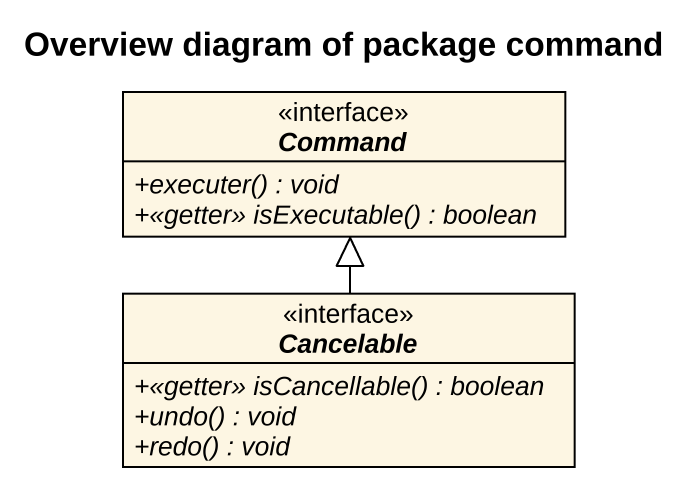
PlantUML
@startuml
title Overview diagram of package command
hide circle
hide empty members
skinparam classAttributeIconSize 0
interface Command {
  {abstract} +executer() : void
  {abstract} +<<getter>> isExecutable() : boolean
}
interface Cancelable {
  {abstract} +<<getter>> isCancellable() : boolean
  {abstract} +undo() : void
  {abstract} +redo() : void
}
Cancelable -up-|> Command
@enduml
